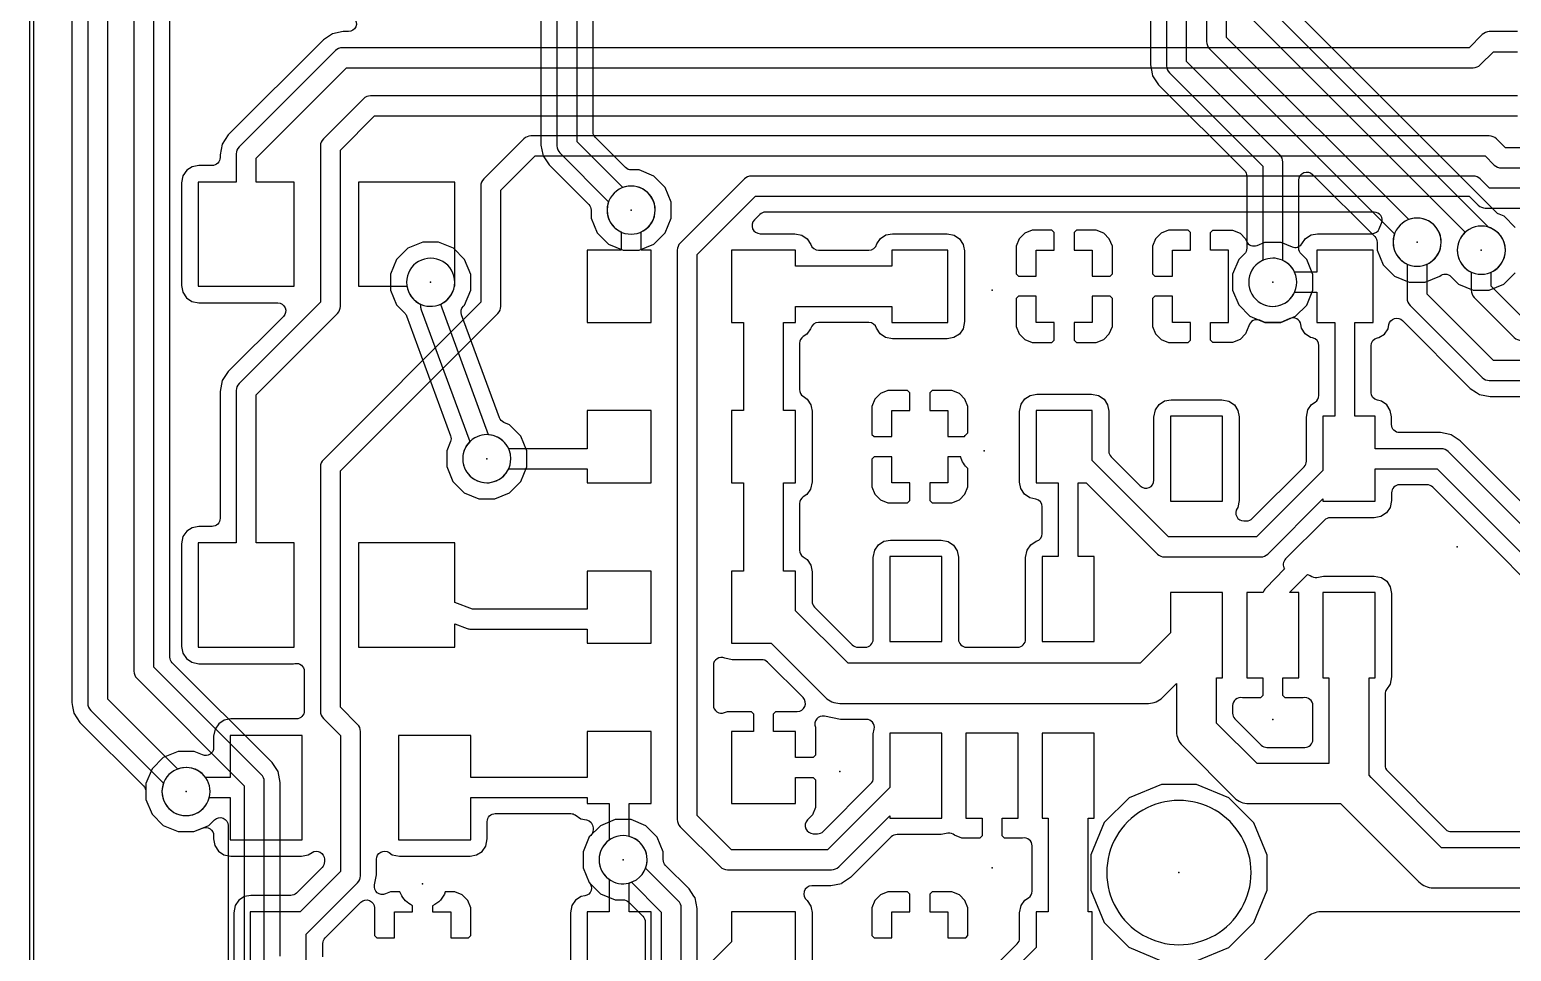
# Model space of a CAD drawing. Header units: millimetres. Extents: x 41 to 126, y -73 to -17.
# Drawn here: x 41 to 59.47, y -44.54 to -33.05 of the extents above; entities that cross this region are included whole.
import ezdxf

# ---------------------------------------------------------------- set-up
doc = ezdxf.new("R2010")
doc.units = ezdxf.units.MM
for name, color, linetype in [('Board', 5, 'Continuous'), ('Bottom', 70, 'Continuous'), ('Holes', 6, 'Continuous'), ('Top', 1, 'Continuous')]:
    doc.layers.add(name, color=color, linetype=linetype)

msp = doc.modelspace()

# ---------------------------------------------------------------- linework, layer by layer
at = {"layer": 'Board'}
msp.add_lwpolyline([(41, -73), (126, -73), (126, -17), (41, -17)], close=True, dxfattribs=at)
at = {"layer": 'Bottom'}
for points in [[(41.05, -27.748), (41.05, -55.5)], [(54.25, -44.796), (54.25, -44.05), (54.2, -44.05), (54.2, -42.88), (54.275, -42.88), (54.275, -41.82), (53.625, -41.82), (53.625, -42.88), (53.7, -42.88), (53.7, -44.05), (53.55, -44.05), (53.55, -44.496), (52.796, -45.25)]]:
    msp.add_lwpolyline(points, dxfattribs=at)
for points in [[(45.045, -32.904, -0.668177), (44.974, -33.075), (44.91, -33.075), (44.776, -33.102), (44.663, -33.177), (43.477, -34.363), (43.402, -34.476), (43.375, -34.61), (43.375, -34.644, -0.414214), (43.275, -34.744), (43.109, -34.744), (43.027, -34.76), (42.958, -34.804), (42.912, -34.871), (42.894, -34.96), (42.894, -36.241), (42.91, -36.323), (42.954, -36.392), (43.021, -36.438), (43.11, -36.456), (44.093, -36.456, -0.668178), (44.164, -36.627), (43.477, -37.313), (43.402, -37.426), (43.375, -37.56), (43.375, -39.144, -0.414214), (43.275, -39.244), (43.109, -39.244), (43.027, -39.26), (42.958, -39.304), (42.912, -39.371), (42.894, -39.46), (42.894, -40.741), (42.91, -40.823), (42.954, -40.892), (43.021, -40.938), (43.11, -40.956), (44.291, -40.956), (44.307, -40.953, -0.469797), (44.425, -41.051), (44.425, -41.544, -0.414214), (44.325, -41.644), (43.509, -41.644), (43.427, -41.66), (43.358, -41.704), (43.312, -41.771), (43.294, -41.86), (43.294, -42.002, -0.534792), (43.156, -42.094), (43.05, -42.05), (42.851, -42.05), (42.667, -42.126), (42.526, -42.266), (42.45, -42.45), (42.45, -42.649), (42.526, -42.833), (42.666, -42.974), (42.85, -43.05), (43.049, -43.05), (43.156, -43.006, -0.53423), (43.294, -43.098), (43.294, -43.141), (43.31, -43.223), (43.354, -43.292), (43.421, -43.338), (43.51, -43.356), (44.391, -43.356), (44.473, -43.34), (44.521, -43.31, -0.593522), (44.675, -43.394), (44.675, -43.424, -0.198912), (44.646, -43.495), (44.326, -43.815, -0.198912), (44.255, -43.844), (43.759, -43.844), (43.677, -43.86), (43.608, -43.904), (43.562, -43.971), (43.544, -44.06), (43.544, -44.941)], [(59.55, -33.075), (59.2, -33.075, 0.198912), (59.112, -33.112), (58.948, -33.275), (44.9, -33.275, 0.198912), (44.812, -33.312), (43.612, -34.512, 0.198912), (43.575, -34.6), (43.575, -34.95), (43.1, -34.95), (43.1, -36.25), (44.3, -36.25), (44.3, -34.95), (43.825, -34.95), (43.825, -34.652), (44.952, -33.525), (59, -33.525, 0.198912), (59.088, -33.488), (59.252, -33.325), (59.55, -33.325)], [(59.55, -33.875), (50.1, -33.875), (48.5, -33.875), (45.25, -33.875, 0.198912), (45.162, -33.912), (44.662, -34.412, 0.198912), (44.625, -34.5), (44.625, -36.448), (43.612, -37.462, 0.198912), (43.575, -37.55), (43.575, -39.45), (43.1, -39.45), (43.1, -40.75), (44.3, -40.75), (44.3, -39.45), (43.825, -39.45), (43.825, -37.602), (44.838, -36.588, 0.198912), (44.875, -36.5), (44.875, -34.552), (45.302, -34.125), (48.5, -34.125), (50.1, -34.125), (59.55, -34.125)], [(61.298, -34.525), (59.402, -34.525), (59.288, -34.412, 0.198912), (59.2, -34.375), (57.05, -34.375), (51.2, -34.375), (49, -34.375), (47.25, -34.375, 0.198912), (47.162, -34.412), (46.662, -34.912, 0.198912), (46.625, -35), (46.625, -36.448), (44.662, -38.412, 0.198912), (44.625, -38.5), (44.625, -41.55, 0.198912), (44.662, -41.638), (44.875, -41.852), (44.875, -43.548), (44.373, -44.05), (43.75, -44.05), (43.75, -44.95)], [(44.45, -44.95), (44.45, -44.327), (45.088, -43.688, 0.198912), (45.125, -43.6), (45.125, -41.8, 0.198912), (45.088, -41.712), (44.875, -41.498), (44.875, -38.552), (46.838, -36.588, 0.198912), (46.875, -36.5), (46.875, -35.052), (47.302, -34.625), (49, -34.625), (51.2, -34.625), (57.05, -34.625), (59.148, -34.625), (59.262, -34.738, 0.198912), (59.35, -34.775), (61.35, -34.775, 0.198913)], [(61.45, -35.025), (59.202, -35.025), (59.088, -34.912, 0.198912), (59, -34.875), (56.25, -34.875), (55.9, -34.875), (50.7, -34.875), (50, -34.875, 0.198912), (49.912, -34.912), (49.312, -35.512), (49.112, -35.712, 0.198912), (49.075, -35.8), (49.075, -42.9, 0.198913), (49.112, -42.988), (49.612, -43.488, 0.198912), (49.7, -43.525), (51, -43.525, 0.198912), (51.088, -43.488), (51.725, -42.852), (51.725, -42.88), (52.375, -42.88), (52.375, -41.82), (51.725, -41.82), (51.725, -42.498), (50.948, -43.275), (49.752, -43.275), (49.325, -42.848), (49.325, -35.852), (49.488, -35.688), (50.052, -35.125), (50.7, -35.125), (55.9, -35.125), (56.25, -35.125), (58.948, -35.125), (59.062, -35.238, 0.198912), (59.15, -35.275), (61.398, -35.275)], [(61.5, -37.175), (59.252, -37.175), (58.425, -36.348), (58.425, -35.973, 0.293253), (58.6, -35.7, 0.57735), (58.15, -35.44, 0.57735), (58.15, -35.96, 0.02346), (58.175, -35.973), (58.175, -36.4, 0.198912), (58.212, -36.488), (59.112, -37.388, 0.198912), (59.2, -37.425), (61.5, -37.425)], [(66.534, -43.25), (59.3, -43.25), (58.604, -43.25), (57.727, -42.373), (57.7, -42.346), (57.7, -41.9), (57.7, -41.13), (57.775, -41.13), (57.775, -40.07), (57.125, -40.07), (57.125, -41.13), (57.2, -41.13), (57.2, -41.9), (57.2, -42.2), (56.304, -42.2), (55.8, -41.696), (55.8, -41.65), (55.8, -41.13), (55.875, -41.13), (55.875, -40.07), (55.225, -40.07), (55.225, -40.571), (54.846, -40.95), (54.45, -40.95), (51.204, -40.95), (50.55, -40.296), (50.55, -39.8), (50.4, -39.8), (50.4, -38.7), (50.55, -38.7), (50.55, -37.8), (50.4, -37.8), (50.4, -36.7), (50.55, -36.7), (50.55, -36.5), (51.75, -36.5), (51.75, -36.7), (52.45, -36.7), (52.45, -35.8), (51.75, -35.8), (51.75, -36), (50.55, -36), (50.55, -35.8), (49.75, -35.8), (49.75, -36.7), (49.9, -36.7), (49.9, -37.8), (49.75, -37.8), (49.75, -38.7), (49.9, -38.7), (49.9, -39.8), (49.75, -39.8), (49.75, -40.7), (50.246, -40.7), (50.923, -41.377, 0.198912), (51.1, -41.45), (54.45, -41.45), (54.95, -41.45, 0.198912), (55.127, -41.377), (55.3, -41.204), (55.3, -41.65), (55.3, -41.8, 0.198912), (55.373, -41.977), (56.023, -42.627, 0.198912), (56.2, -42.7), (57.346, -42.7), (57.373, -42.727), (58.323, -43.677, 0.198912), (58.5, -43.75), (59.3, -43.75), (66.534, -43.75, 0.015523)], [(60.75, -40.373), (58.688, -38.312, 0.198912), (58.6, -38.275), (57.775, -38.275), (57.775, -37.87), (57.525, -37.87), (57.525, -36.7), (57.75, -36.7), (57.75, -35.8), (57.05, -35.8), (57.05, -36.075), (56.773, -36.075, 0.441969), (56.35, -35.94, 0.57735), (56.35, -36.46, 0.441969), (56.773, -36.325), (57.05, -36.325), (57.05, -36.7), (57.275, -36.7), (57.275, -37.87), (57.125, -37.87), (57.125, -38.548), (56.298, -39.375), (55.202, -39.375), (54.25, -38.423), (54.25, -37.8), (53.55, -37.8), (53.55, -38.7), (53.825, -38.7), (53.825, -39.62), (53.625, -39.62), (53.625, -40.68), (54.275, -40.68), (54.275, -39.62), (54.075, -39.62), (54.075, -38.7), (54.173, -38.7), (55.062, -39.588, 0.198912), (55.15, -39.625), (56.35, -39.625, 0.198912), (56.438, -39.588), (57.125, -38.902), (57.125, -38.93), (57.775, -38.93), (57.775, -38.525), (58.548, -38.525), (60.612, -40.588, 0.198912)], [(60.554, -39.895), (58.837, -38.177), (58.724, -38.102), (58.706, -38.098), (58.59, -38.075), (58.081, -38.075, -0.414214), (57.981, -37.975), (57.981, -37.879), (57.965, -37.797), (57.921, -37.728), (57.854, -37.682), (57.805, -37.672, -0.35683), (57.725, -37.574), (57.725, -36.992, -0.360726), (57.807, -36.893), (57.823, -36.89), (57.892, -36.846), (57.938, -36.779), (57.948, -36.727, -0.598203), (58.117, -36.677), (58.963, -37.523), (59.039, -37.574), (59.076, -37.598), (59.21, -37.625), (63.59, -37.625)], [(60.463, -40.723), (58.495, -38.754, 0.198912), (58.424, -38.725), (58.081, -38.725, 0.414214), (57.981, -38.825), (57.981, -38.92), (57.963, -39.009), (57.917, -39.076), (57.848, -39.12), (57.766, -39.136), (57.215, -39.136, 0.198912), (57.144, -39.165), (56.66, -39.649, 0.357345), (56.648, -39.775), (56.412, -40.012, 0.136598), (56.379, -40.07), (56.175, -40.07), (56.175, -41.13), (56.375, -41.13), (56.375, -41.351), (56.346, -41.38), (56.121, -41.38, 0.477618), (56, -41.478), (56, -41.572, 0.198912), (56.029, -41.643), (56.357, -41.971, 0.198912), (56.428, -42), (56.9, -42, 0.414212), (57, -41.9), (57, -41.478, 0.477617), (56.879, -41.38), (56.654, -41.38), (56.625, -41.351), (56.625, -41.13), (56.825, -41.13), (56.825, -40.07), (56.707, -40.07), (56.933, -39.844), (56.968, -39.858, 0.223985), (57.05, -39.88), (57.134, -39.864), (57.765, -39.864), (57.854, -39.882), (57.921, -39.928), (57.965, -39.997), (57.981, -40.079), (57.981, -41.12), (57.963, -41.209), (57.917, -41.276, 0.150982), (57.9, -41.332), (57.9, -42.222, 0.198912), (57.929, -42.293), (58.657, -43.021, 0.198912), (58.728, -43.05), (61.754, -43.05, 0.534231)], [(48.75, -44.95), (48.75, -44.05), (48.475, -44.05), (48.475, -43.69, 0.341999), (48.7, -43.4, 0.341999), (48.475, -43.11), (48.475, -42.7), (48.75, -42.7), (48.75, -41.8), (47.95, -41.8), (47.95, -42.375), (46.5, -42.375), (46.5, -41.85), (45.6, -41.85), (45.6, -43.15), (46.5, -43.15), (46.5, -42.625), (47.95, -42.625), (47.95, -42.7), (48.225, -42.7), (48.225, -43.156, 0.512989), (48.225, -43.644), (48.225, -44.05), (47.95, -44.05), (47.95, -44.95)], [(52.871, -44.893), (53.315, -44.449, 0.198912), (53.344, -44.378), (53.344, -44.06), (53.362, -43.971), (53.408, -43.904), (53.454, -43.874, 0.25508), (53.5, -43.79), (53.5, -43.228, 0.477617), (53.379, -43.13), (53.154, -43.13), (53.125, -43.101), (53.125, -42.88), (53.325, -42.88), (53.325, -41.82), (52.675, -41.82), (52.675, -42.88), (52.875, -42.88), (52.875, -43.101), (52.846, -43.13), (52.625, -43.13), (52.532, -43.092, 0.223985), (52.45, -43.07), (52.366, -43.086), (51.815, -43.086, 0.198912), (51.744, -43.115), (51.237, -43.623), (51.124, -43.698), (51.123, -43.699), (50.99, -43.725), (50.752, -43.725, 0.73764), (50.696, -43.908), (50.696, -43.908), (50.74, -43.977), (50.745, -43.999), (50.756, -44.059), (50.756, -44.94, 0.533357)], [(44.656, -44.612), (44.656, -44.445, -0.198913), (44.685, -44.374), (45.129, -43.93, -0.668178), (45.3, -44.001), (45.3, -44.346), (45.329, -44.375), (45.55, -44.375), (45.55, -44.05), (45.775, -44.05), (45.775, -43.973, -0.02346), (45.75, -43.96, -0.178707), (45.617, -43.8), (45.5, -43.8), (45.437, -43.826, -0.599376), (45.3, -43.714), (45.325, -43.59), (45.325, -43.394, -0.602903), (45.481, -43.311), (45.521, -43.338), (45.61, -43.356), (46.491, -43.356), (46.573, -43.34), (46.642, -43.296), (46.688, -43.229), (46.706, -43.14), (46.706, -42.925, -0.414214), (46.806, -42.825), (47.748, -42.825, -0.150983), (47.804, -42.842), (47.871, -42.888), (47.945, -42.903, -0.356832), (48.025, -43.001), (48.025, -43.026, -0.199138), (47.996, -43.097), (47.976, -43.116), (47.9, -43.3), (47.9, -43.499), (47.976, -43.683, -0.598766), (47.923, -43.851), (47.877, -43.86), (47.808, -43.904), (47.762, -43.971), (47.744, -44.06), (47.744, -44.941)], [(71.5, -44.55, 0.198912), (71.677, -44.477), (72.16, -43.994, 0.356858), (72.4, -43.7, 0.57735), (71.95, -43.44, 0.215099), (71.806, -43.64), (71.396, -44.05), (63.2, -44.05), (58.7, -44.05), (57.1, -44.05, 0.198912), (56.923, -44.123), (56.196, -44.85)]]:
    msp.add_lwpolyline(points, format="xyb", dxfattribs=at)
for points in [[(46.296, -36.25), (46.3, -36.25), (46.3, -36.2), (46.3, -34.95), (45.1, -34.95), (45.1, -36.25), (45.704, -36.25, 0.223554), (45.85, -36.46, 0.52282)], [(48.625, -35.573, 0.293253), (48.8, -35.3, 0.57735), (48.35, -35.04, 0.57735), (48.35, -35.56, 0.02346), (48.375, -35.573), (48.375, -35.8), (47.95, -35.8), (47.95, -36.7), (48.75, -36.7), (48.75, -35.8), (48.625, -35.8)], [(63.725, -36.5), (63.725, -36.45), (63.875, -36.45), (63.875, -34.95), (63.325, -34.95), (63.325, -36.45), (63.473, -36.45), (63.248, -36.675), (61.8, -36.675), (59.652, -36.675), (59.225, -36.248), (59.225, -36.073, 0.293253), (59.4, -35.8, 0.57735), (58.95, -35.54, 0.57735), (58.95, -36.06, 0.02346), (58.975, -36.073), (58.975, -36.3, 0.198912), (59.012, -36.388), (59.512, -36.888, 0.198912), (59.6, -36.925), (61.8, -36.925), (63.3, -36.925, 0.198912), (63.388, -36.888), (63.688, -36.588, 0.198912)], [(55.725, -36.7), (55.95, -36.7), (55.95, -35.8), (55.725, -35.8), (55.725, -35.579), (55.754, -35.55), (56, -35.55), (56.092, -35.588), (56.162, -35.658), (56.173, -35.686, 0.413952), (56.304, -35.74), (56.401, -35.7), (56.6, -35.7), (56.74, -35.758, 0.355132), (56.861, -35.722), (56.908, -35.654), (56.977, -35.61), (57.059, -35.594), (57.736, -35.594, 0.30311), (57.828, -35.532), (57.857, -35.463, 0.53479), (57.765, -35.325), (50.176, -35.325, 0.198912), (50.105, -35.354), (50.036, -35.423, 0.668179), (50.107, -35.594), (50.54, -35.594), (50.629, -35.612), (50.696, -35.658), (50.741, -35.727, 0.334887), (50.837, -35.8), (51.464, -35.8, 0.354381), (51.562, -35.721), (51.608, -35.654), (51.677, -35.61), (51.759, -35.594), (52.44, -35.594), (52.529, -35.612), (52.596, -35.658), (52.64, -35.727), (52.645, -35.749), (52.656, -35.809), (52.656, -36.362), (52.656, -36.69), (52.638, -36.779), (52.592, -36.846), (52.523, -36.89), (52.441, -36.906), (51.76, -36.906), (51.671, -36.888), (51.604, -36.842), (51.559, -36.773, 0.334887), (51.463, -36.7), (50.836, -36.7, 0.354381), (50.738, -36.779), (50.692, -36.846), (50.646, -36.876, 0.25508), (50.6, -36.96), (50.6, -37.539, 0.247735), (50.644, -37.622), (50.696, -37.658), (50.74, -37.727), (50.745, -37.749), (50.756, -37.809), (50.756, -38.362), (50.756, -38.69), (50.738, -38.779), (50.692, -38.846), (50.646, -38.876, 0.25508), (50.6, -38.96), (50.6, -39.539, 0.247736), (50.644, -39.622), (50.696, -39.658), (50.74, -39.727), (50.756, -39.809), (50.756, -40.178, 0.198912), (50.785, -40.249), (51.257, -40.721, 0.198912), (51.328, -40.75), (51.419, -40.75, 0.414213), (51.519, -40.65), (51.519, -39.63), (51.537, -39.541), (51.583, -39.474), (51.652, -39.43), (51.734, -39.414), (52.365, -39.414), (52.454, -39.432), (52.521, -39.478), (52.565, -39.547), (52.581, -39.629), (52.581, -40.65, 0.414214), (52.681, -40.75), (53.319, -40.75, 0.414214), (53.419, -40.65), (53.419, -39.63), (53.437, -39.541), (53.483, -39.474), (53.552, -39.429, 0.334887), (53.625, -39.333), (53.625, -39.001, 0.356832), (53.545, -38.903), (53.471, -38.888), (53.404, -38.842), (53.36, -38.773), (53.344, -38.691), (53.344, -37.81), (53.362, -37.721), (53.408, -37.654), (53.477, -37.61), (53.559, -37.594), (54.24, -37.594), (54.329, -37.612), (54.396, -37.658), (54.44, -37.727), (54.456, -37.809), (54.456, -38.305, 0.198912), (54.485, -38.376), (54.848, -38.739, 0.668179), (55.019, -38.668), (55.019, -37.88), (55.037, -37.791), (55.083, -37.724), (55.152, -37.68), (55.234, -37.664), (55.865, -37.664), (55.954, -37.682), (56.021, -37.728), (56.065, -37.797), (56.081, -37.879), (56.081, -38.92), (56.063, -39.009), (56.056, -39.019, 0.602903), (56.139, -39.175), (56.174, -39.175, 0.198912), (56.245, -39.146), (56.89, -38.501, 0.198912), (56.919, -38.43), (56.919, -37.88), (56.937, -37.791), (56.983, -37.724), (57.029, -37.694, 0.25508), (57.075, -37.61), (57.075, -36.991, 0.356831), (56.995, -36.893), (56.971, -36.888), (56.904, -36.842), (56.86, -36.773), (56.851, -36.726, 0.475868), (56.714, -36.652), (56.599, -36.7), (56.4, -36.7), (56.338, -36.674, 0.459599), (56.203, -36.743), (56.162, -36.842), (56.092, -36.912), (56, -36.95), (55.754, -36.95), (55.725, -36.921)], [(52.656, -38.125, -0.054615), (52.7, -38.076), (52.7, -37.75), (52.662, -37.658), (52.592, -37.588), (52.5, -37.55), (52.254, -37.55), (52.225, -37.579), (52.225, -37.8), (52.45, -37.8), (52.45, -38.125)], [(47.9, -38.525), (47.95, -38.525), (47.95, -38.7), (48.75, -38.7), (48.75, -37.8), (47.95, -37.8), (47.95, -38.275), (47.9, -38.275), (46.973, -38.275, 0.441969), (46.55, -38.14, 0.57735), (46.55, -38.66, 0.441969), (46.973, -38.525)], [(52.61, -38.375), (52.45, -38.375), (52.45, -38.7), (52.225, -38.7), (52.225, -38.921), (52.254, -38.95), (52.5, -38.95), (52.592, -38.912), (52.662, -38.842), (52.7, -38.75), (52.7, -38.524, -0.148167)], [(47.95, -40.525), (47.95, -40.7), (48.75, -40.7), (48.75, -39.8), (47.95, -39.8), (47.95, -40.275), (46.523, -40.275), (46.3, -40.191), (46.3, -39.45), (45.1, -39.45), (45.1, -40.75), (46.3, -40.75), (46.3, -40.459), (46.456, -40.517, 0.089934), (46.5, -40.525)], [(50.55, -42.125), (50.55, -41.8), (50.275, -41.8), (50.275, -41.579), (50.304, -41.55), (50.572, -41.55, 0.668179), (50.643, -41.379), (50.199, -40.935, 0.198912), (50.128, -40.906), (49.76, -40.906), (49.667, -40.887, 0.549199), (49.525, -40.978), (49.525, -41.473, 0.534505), (49.663, -41.565), (49.7, -41.55), (49.996, -41.55), (50.025, -41.579), (50.025, -41.8), (49.75, -41.8), (49.75, -42.7), (50.55, -42.7), (50.55, -42.375), (50.771, -42.375), (50.8, -42.404), (50.8, -42.75), (50.762, -42.842), (50.699, -42.904, 0.668176), (50.77, -43.075), (50.824, -43.075, 0.198913), (50.895, -43.046), (51.49, -42.451, 0.198912), (51.519, -42.38), (51.519, -41.83), (51.531, -41.77, 0.474024), (51.433, -41.65), (51.11, -41.65), (50.91, -41.61, 0.599383), (50.799, -41.747), (50.8, -41.75), (50.8, -42.096), (50.771, -42.125)], [(43.24, -42.625), (43.5, -42.625), (43.5, -43.15), (44.4, -43.15), (44.4, -41.85), (43.5, -41.85), (43.5, -42.375), (43.194, -42.375, 0.38544), (42.8, -42.29, 0.57735), (42.8, -42.81, 0.495983)], [(56.23, -43.56, 0.57735), (54.88, -42.781, 0.57735), (54.88, -44.339, 0.57735)], [(46.025, -43.973), (46.025, -44.05), (46.25, -44.05), (46.25, -44.375), (46.471, -44.375), (46.5, -44.346), (46.5, -44), (46.462, -43.908), (46.392, -43.838), (46.3, -43.8), (46.183, -43.8, -0.203018)]]:
    msp.add_lwpolyline(points, format="xyb", close=True, dxfattribs=at)
for points in [[(53.55, -36.125), (53.55, -35.8), (53.775, -35.8), (53.775, -35.579), (53.746, -35.55), (53.5, -35.55), (53.408, -35.588), (53.338, -35.658), (53.3, -35.75), (53.3, -36.096), (53.329, -36.125)], [(54.025, -35.8), (54.25, -35.8), (54.25, -36.125), (54.471, -36.125), (54.5, -36.096), (54.5, -35.75), (54.462, -35.658), (54.392, -35.588), (54.3, -35.55), (54.054, -35.55), (54.025, -35.579)], [(55.25, -36.125), (55.25, -35.8), (55.475, -35.8), (55.475, -35.579), (55.446, -35.55), (55.2, -35.55), (55.108, -35.588), (55.038, -35.658), (55, -35.75), (55, -36.096), (55.029, -36.125)], [(53.55, -36.375), (53.329, -36.375), (53.3, -36.404), (53.3, -36.75), (53.338, -36.842), (53.408, -36.912), (53.5, -36.95), (53.746, -36.95), (53.775, -36.921), (53.775, -36.7), (53.55, -36.7)], [(54.25, -36.375), (54.25, -36.7), (54.025, -36.7), (54.025, -36.921), (54.054, -36.95), (54.3, -36.95), (54.392, -36.912), (54.462, -36.842), (54.5, -36.75), (54.5, -36.404), (54.471, -36.375)], [(55.475, -36.7), (55.25, -36.7), (55.25, -36.375), (55.029, -36.375), (55, -36.404), (55, -36.75), (55.038, -36.842), (55.108, -36.912), (55.2, -36.95), (55.446, -36.95), (55.475, -36.921)], [(51.75, -38.125), (51.75, -37.8), (51.975, -37.8), (51.975, -37.579), (51.946, -37.55), (51.7, -37.55), (51.608, -37.588), (51.538, -37.658), (51.5, -37.75), (51.5, -38.096), (51.529, -38.125)], [(55.225, -38.93), (55.875, -38.93), (55.875, -37.87), (55.225, -37.87)], [(51.975, -38.7), (51.75, -38.7), (51.75, -38.375), (51.529, -38.375), (51.5, -38.404), (51.5, -38.75), (51.538, -38.842), (51.608, -38.912), (51.7, -38.95), (51.946, -38.95), (51.975, -38.921)], [(51.725, -40.68), (52.375, -40.68), (52.375, -39.62), (51.725, -39.62)], [(51.75, -44.375), (51.75, -44.05), (51.975, -44.05), (51.975, -43.829), (51.946, -43.8), (51.7, -43.8), (51.608, -43.838), (51.538, -43.908), (51.5, -44), (51.5, -44.346), (51.529, -44.375)], [(52.225, -44.05), (52.45, -44.05), (52.45, -44.375), (52.671, -44.375), (52.7, -44.346), (52.7, -44), (52.662, -43.908), (52.592, -43.838), (52.5, -43.8), (52.254, -43.8), (52.225, -43.829)], [(47.625, -46.275), (47.325, -46.275), (47.325, -45.87), (46.675, -45.87), (46.675, -46.93), (47.325, -46.93), (47.325, -46.525), (47.625, -46.525), (47.625, -46.93), (48.275, -46.93), (48.275, -46.252), (49.75, -44.777), (49.75, -44.95), (50.55, -44.95), (50.55, -44.05), (49.75, -44.05), (49.75, -44.423), (48.275, -45.898), (48.275, -45.87), (47.625, -45.87)]]:
    msp.add_lwpolyline(points, close=True, dxfattribs=at)
at = {"layer": 'Holes'}
for p in [(48.5, -35.3), (58.3, -35.7), (59.1, -35.8), (46, -36.2), (56.5, -36.2), (53, -36.3), (46.7, -38.4), (52.9, -38.3), (58.8, -39.5), (56.5, -41.65), (51.1, -42.3), (42.95, -42.55), (48.4, -43.4), (53, -43.5), (55.33, -43.56), (45.9, -43.7)]:
    msp.add_point(p, dxfattribs=at)
at = {"layer": 'Top'}
msp.add_lwpolyline([(41.05, -24.75), (41.05, -54.607)], dxfattribs=at)
for points in [[(41.525, -24.76), (41.525, -41.44), (41.534, -41.488), (41.552, -41.574), (41.627, -41.687), (42.421, -42.48, -0.19914), (42.45, -42.551), (42.45, -42.649), (42.526, -42.833), (42.666, -42.974), (42.85, -43.05), (43.049, -43.05), (43.233, -42.974), (43.304, -42.903, -0.667864), (43.475, -42.974), (43.475, -47.124, -0.198912)], [(41.725, -26.4), (41.725, -41.45, 0.198912), (41.762, -41.538), (42.669, -42.446, 0.365828), (42.8, -42.81, 0.57735), (43.25, -42.55, 0.522652), (42.846, -42.269), (41.975, -41.398), (41.975, -26.4)], [(42.3, -27.6), (42.3, -33.5), (42.3, -41.05, 0.198912), (42.337, -41.138), (43.675, -42.477), (43.675, -46.8)], [(43.925, -46.8), (43.925, -42.425, 0.198912), (43.888, -42.337), (42.55, -40.998), (42.55, -33.5), (42.55, -27.6)], [(54.975, -30.456), (54.975, -33.49), (54.997, -33.6), (55.002, -33.624), (55.077, -33.737), (56.146, -34.805, -0.198912), (56.175, -34.876), (56.175, -35.776, -0.19914), (56.146, -35.847), (56.076, -35.916), (56, -36.1), (56, -36.299), (56.076, -36.483), (56.216, -36.624), (56.4, -36.7), (56.599, -36.7), (56.783, -36.624), (56.924, -36.484), (57, -36.3), (57, -36.101), (56.924, -35.917), (56.854, -35.847, -0.198685), (56.825, -35.776), (56.825, -34.926, -0.668179), (56.996, -34.855), (57.771, -35.63, -0.19914), (57.8, -35.701), (57.8, -35.799), (57.876, -35.983), (58.016, -36.124), (58.2, -36.2), (58.399, -36.2), (58.583, -36.124, -0.398585), (58.721, -36.128), (58.816, -36.224), (59, -36.3), (59.199, -36.3), (59.383, -36.224), (59.524, -36.084)], [(44.125, -44.602), (44.125, -42.435), (44.125, -42.435), (44.098, -42.301), (44.023, -42.188), (42.779, -40.945, -0.198912), (42.75, -40.874), (42.75, -36.319), (42.75, -32.319)], [(47.375, -32.624), (47.375, -34.49), (47.398, -34.605), (47.402, -34.624), (47.477, -34.737), (47.971, -35.23, -0.19914), (48, -35.301), (48, -35.399), (48.076, -35.583), (48.216, -35.724), (48.4, -35.8), (48.599, -35.8), (48.783, -35.724), (48.924, -35.584), (49, -35.4), (49, -35.201), (48.924, -35.017), (48.784, -34.876), (48.6, -34.8), (48.501, -34.8, -0.198685), (48.43, -34.771), (48.054, -34.395, -0.198912), (48.025, -34.324), (48.025, -32.624, -0.19914)], [(59.524, -35.517), (59.384, -35.376), (59.321, -35.35, -0.098271), (59.288, -35.329), (56.654, -32.695, -0.198912)], [(49.325, -46.89), (49.325, -44.01), (49.298, -43.876), (49.283, -43.853), (49.223, -43.763), (48.929, -43.47, -0.19914), (48.9, -43.399), (48.9, -43.301), (48.824, -43.117), (48.684, -42.976), (48.5, -42.9), (48.301, -42.9), (48.117, -42.976), (47.976, -43.116), (47.9, -43.3), (47.9, -43.499), (47.976, -43.683), (48.116, -43.824), (48.3, -43.9), (48.399, -43.9, -0.198685), (48.47, -43.929), (48.646, -44.105, -0.198912), (48.675, -44.176), (48.675, -44.73, -0.668181)], [(49.125, -46.9), (49.125, -44.5), (49.125, -44.45), (49.125, -44, 0.198913), (49.088, -43.912), (48.681, -43.504, 0.089141), (48.7, -43.4, 0.57735), (48.25, -43.14, 0.57735), (48.25, -43.66, 0.223415), (48.504, -43.681), (48.875, -44.052), (48.875, -44.45), (48.875, -44.5), (48.875, -46.848)]]:
    msp.add_lwpolyline(points, format="xyb", dxfattribs=at)
for points in [[(56.425, -31.35), (56.425, -31.2), (56.425, -31), (56.425, -27.2), (56.425, -26.5, 0.04963), (56.423, -26.475, 0.1082), (56.45, -26.35, 0.57735), (56, -26.09, 0.57735), (56, -26.61, 0.152933), (56.175, -26.649), (56.175, -27.2), (56.175, -31), (56.175, -31.2), (56.175, -31.35), (56.175, -31.4), (56.175, -32.8, 0.198912), (56.212, -32.888), (58.9, -35.577, 0.510283), (58.95, -36.06, 0.57735), (59.4, -35.8, 0.32679), (59.191, -35.514, 0.006839), (59.188, -35.512), (56.425, -32.748), (56.425, -31.4)], [(55.675, -33.2, 0.198912), (55.712, -33.288), (58.019, -35.596, 0.365828), (58.15, -35.96, 0.57735), (58.6, -35.7, 0.522652), (58.196, -35.419), (55.925, -33.148), (55.925, -31.75), (55.925, -31.2), (55.925, -27.9), (55.925, -27.2, 0.198913), (55.888, -27.112), (55.731, -26.954, 0.089141), (55.75, -26.85, 0.57735), (55.3, -26.59, 0.57735), (55.3, -27.11, 0.223415), (55.554, -27.131), (55.675, -27.252), (55.675, -27.9), (55.675, -31.2), (55.675, -31.75)], [(55.388, -30.012), (55.381, -30.004, 0.089141), (55.4, -29.9, 0.57735), (54.95, -29.64, 0.57735), (54.95, -30.16, 0.196543), (55.175, -30.19), (55.175, -33.5, 0.198912), (55.212, -33.588), (56.375, -34.752), (56.375, -35.927, 0.02346), (56.35, -35.94, 0.57735), (56.35, -36.46, 0.57735), (56.8, -36.2, 0.293253), (56.625, -35.927), (56.625, -34.7, 0.198912), (56.588, -34.612), (55.425, -33.448), (55.425, -30.1, 0.198912)], [(47.612, -34.588), (48.219, -35.196, 0.365828), (48.35, -35.56, 0.57735), (48.8, -35.3, 0.522652), (48.396, -35.019), (47.825, -34.448), (47.825, -32.473, 0.293253), (48, -32.2, 0.57735), (47.55, -31.94, 0.57735), (47.55, -32.46, 0.02346), (47.575, -32.473), (47.575, -34.5, 0.198912)], [(46.408, -36.499), (46.424, -36.484), (46.5, -36.3), (46.5, -36.101), (46.424, -35.917), (46.284, -35.776), (46.1, -35.7), (45.901, -35.7), (45.717, -35.776), (45.576, -35.916), (45.5, -36.1), (45.5, -36.299), (45.576, -36.483), (45.674, -36.581, -0.108305), (45.697, -36.617), (46.248, -38.114, -0.188838), (46.247, -38.187), (46.2, -38.3), (46.2, -38.499), (46.276, -38.683), (46.416, -38.824), (46.6, -38.9), (46.799, -38.9), (46.983, -38.824), (47.124, -38.684), (47.2, -38.5), (47.2, -38.301), (47.124, -38.117), (46.984, -37.976), (46.914, -37.947, -0.209025), (46.858, -37.89), (46.385, -36.605, -0.292776)], [(45.875, -36.5, 0.088477), (45.883, -36.543), (46.488, -38.187, 0.493964), (46.55, -38.66, 0.57735), (47, -38.4, 0.391898), (46.723, -38.101), (46.125, -36.478), (46.125, -36.473, 0.293253), (46.3, -36.2, 0.57735), (45.85, -35.94, 0.57735), (45.85, -36.46, 0.02346), (45.875, -36.473)], [(56.23, -43.56, 0.57735), (54.88, -42.781, 0.57735), (54.88, -44.339, 0.57735)]]:
    msp.add_lwpolyline(points, format="xyb", close=True, dxfattribs=at)
msp.add_lwpolyline([(55.954, -42.628), (55.55, -42.46), (55.112, -42.46), (54.708, -42.627), (54.398, -42.936), (54.23, -43.34), (54.23, -43.778), (54.397, -44.182), (54.706, -44.492), (55.11, -44.66), (55.548, -44.66), (55.952, -44.493), (56.262, -44.184), (56.43, -43.78), (56.43, -43.342), (56.263, -42.938)], close=True, dxfattribs=at)

doc.saveas('drawing.dxf')
